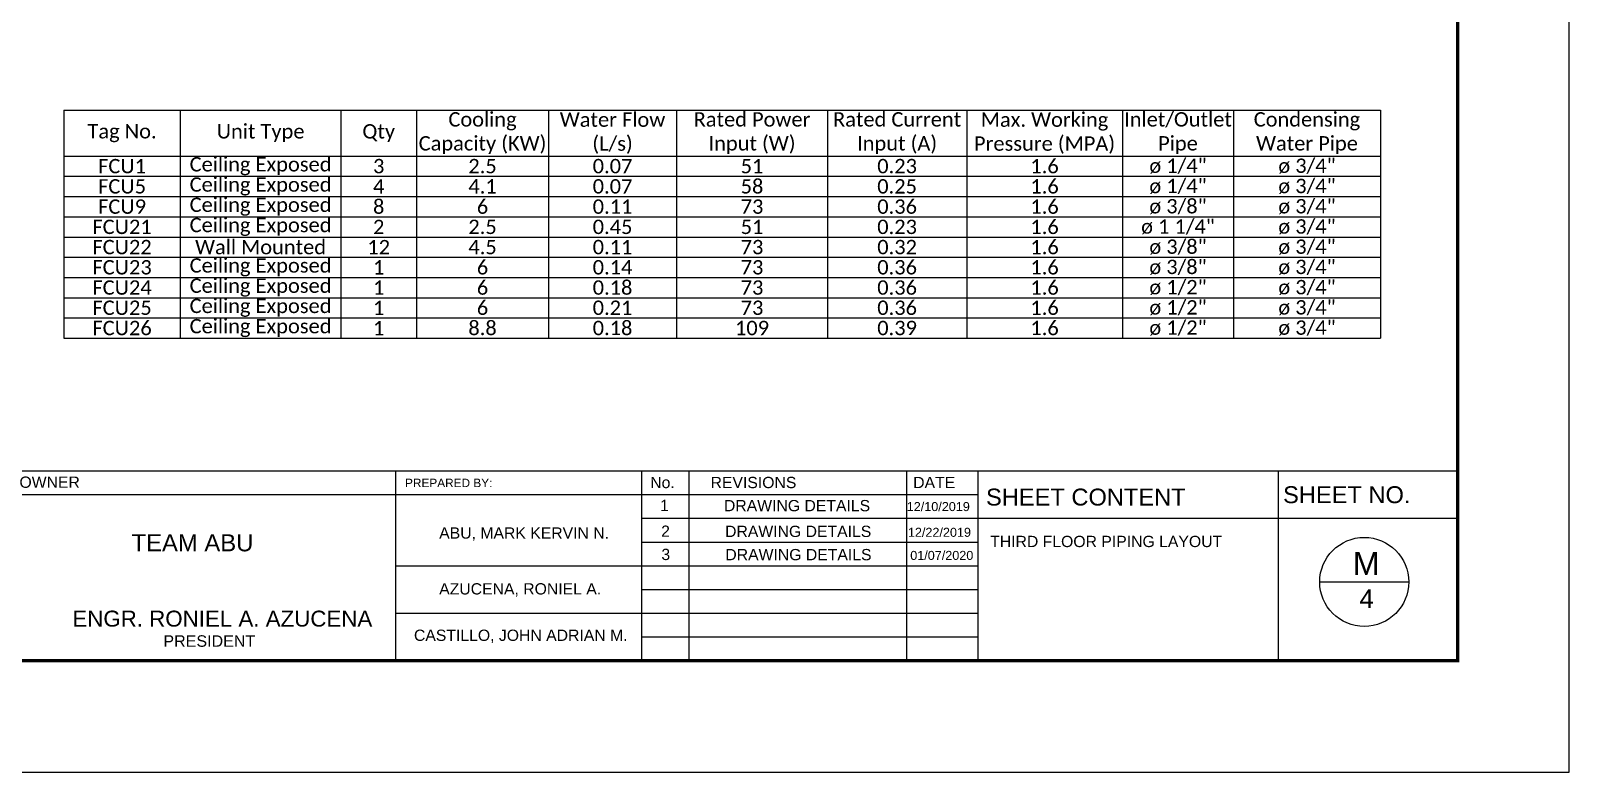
# Model space of a CAD drawing. Header units: millimetres. Extents: x 5 to 430, y 3 to 339.
# Drawn here: x 167.72 to 209.19, y 80.68 to 100.68 of the extents above; entities that cross this region are included whole.
import ezdxf

# ---------------------------------------------------------------- set-up
doc = ezdxf.new("R2010")
doc.units = ezdxf.units.MM
doc.header["$MEASUREMENT"] = 0
doc.layers.add('Legends', color=7, linetype='Continuous')
doc.layers.add('template', color=7, linetype='Continuous')
doc.styles.add('arial', font='arial.ttf')
doc.styles.get("Standard").update_dxf_attribs({"font": 'arial.ttf'})

# ---------------------------------------------------------------- blocks, each defined once
blk = doc.blocks.new('*T30')
at = {"layer": 'Legends', "color": 0, "linetype": 'ByBlock', "lineweight": -2, "transparency": 16777216}
for p, q in [((0, 0), (35.478, 0)), ((0, 0), (0, -6.147)), ((3.132, 0), (3.132, -6.147)), ((7.466, 0), (7.466, -6.147)), ((9.501, 0), (9.501, -6.147)), ((13.06, 0), (13.06, -6.147)), ((16.51, 0), (16.51, -6.147)), ((20.577, 0), (20.577, -6.147)), ((24.331, 0), (24.331, -6.147)), ((28.525, 0), (28.525, -6.147)), ((31.523, 0), (31.523, -6.147)), ((35.478, 0), (35.478, -6.147)), ((0, -1.236), (35.478, -1.236)), ((0, -1.782), (35.478, -1.782)), ((0, -2.328), (35.478, -2.328)), ((0, -2.874), (35.478, -2.874)), ((0, -3.42), (35.478, -3.42)), ((0, -3.964), (35.478, -3.964)), ((0, -4.51), (35.478, -4.51)), ((0, -5.056), (35.478, -5.056)), ((0, -5.601), (35.478, -5.601)), ((0, -6.147), (35.478, -6.147))]:
    blk.add_line(p, q, dxfattribs=at)
at = {"layer": 'Legends', "color": 0, "transparency": 16777216, "char_height": 0.38743, "attachment_point": 5}
for s, insert, width in [('{\\fCalibri|b0|i0|c0;Tag No.', (1.566, -0.618), 3.11046), ('{\\fCalibri|b0|i0|c0;Unit Type', (5.299, -0.618), 4.31123), ('{\\fCalibri|b0|i0|c0;Qty', (8.483, -0.618), 2.01343), ('{\\fCalibri|b0|i0|c0|p34;Cooling Capacity (KW)}', (11.281, -0.618), 3.53703), ('{\\fCalibri|b0|i0|c0;Water Flow (L/s)', (14.785, -0.618), 3.42842), ('{\\fCalibri|b0|i0|c0;Rated Power Input (W)', (18.544, -0.618), 4.04444), ('{\\fCalibri|b0|i0|c0;Rated Current Input (A)', (22.454, -0.618), 3.73177), ('{\\fCalibri|b0|i0|c0;Max. Working Pressure (MPA)', (26.428, -0.618), 4.17294), ('{\\fCalibri|b0|i0|c0;Inlet/Outlet Pipe', (30.024, -0.618), 2.97586), ('{\\fCalibri|b0|i0|c0;Condensing Water Pipe', (33.5, -0.618), 3.93243), ('{\\fCalibri|b0|i0|c0;Ceiling Exposed', (5.299, -1.509), 4.31123), ('{\\fCalibri|b0|i0|c0;FCU1', (1.566, -1.509), 3.11046), ('{\\fCalibri|b0|i0|c0;3', (8.483, -1.509), 2.01343), ('{\\fCalibri|b0|i0|c0;2.5', (11.281, -1.509), 3.53703), ('{\\fCalibri|b0|i0|c0;0.07', (14.785, -1.509), 3.42842), ('{\\fCalibri|b0|i0|c0;51', (18.544, -1.509), 4.04444), ('{\\fCalibri|b0|i0|c0;0.23', (22.454, -1.509), 3.73177), ('{\\fCalibri|b0|i0|c0;1.6', (26.428, -1.509), 4.17294), ('{\\fCalibri|b0|i0|c0;ø 1/4"', (30.024, -1.509), 2.97586), ('{\\fCalibri|b0|i0|c0;ø 3/4"', (33.5, -1.509), 3.93243), ('{\\fCalibri|b0|i0|c0;FCU5', (1.566, -2.055), 3.11046), ('{\\fCalibri|b0|i0|c0;Ceiling Exposed', (5.299, -2.055), 4.31123), ('{\\fCalibri|b0|i0|c0;4', (8.483, -2.055), 2.01343), ('{\\fCalibri|b0|i0|c0;4.1', (11.281, -2.055), 3.53703), ('{\\fCalibri|b0|i0|c0;0.07', (14.785, -2.055), 3.42842), ('{\\fCalibri|b0|i0|c0;58', (18.544, -2.055), 4.04444), ('{\\fCalibri|b0|i0|c0;0.25', (22.454, -2.055), 3.73177), ('{\\fCalibri|b0|i0|c0;1.6', (26.428, -2.055), 4.17294), ('{\\fCalibri|b0|i0|c0;ø 1/4"', (30.024, -2.055), 2.97586), ('{\\fCalibri|b0|i0|c0;ø 3/4"', (33.5, -2.055), 3.93243), ('{\\fCalibri|b0|i0|c0;FCU9', (1.566, -2.601), 3.11046), ('{\\fCalibri|b0|i0|c0;Ceiling Exposed', (5.299, -2.601), 4.31123), ('{\\fCalibri|b0|i0|c0;8', (8.483, -2.601), 2.01343), ('{\\fCalibri|b0|i0|c0;6', (11.281, -2.601), 3.53703), ('{\\fCalibri|b0|i0|c0;0.11', (14.785, -2.601), 3.42842), ('{\\fCalibri|b0|i0|c0;73', (18.544, -2.601), 4.04444), ('{\\fCalibri|b0|i0|c0;0.36', (22.454, -2.601), 3.73177), ('{\\fCalibri|b0|i0|c0;1.6', (26.428, -2.601), 4.17294), ('{\\fCalibri|b0|i0|c0;ø 3/8"', (30.024, -2.601), 2.97586), ('{\\fCalibri|b0|i0|c0;ø 3/4"', (33.5, -2.601), 3.93243), ('{\\fCalibri|b0|i0|c0;Ceiling Exposed', (5.299, -3.147), 4.31123), ('{\\fCalibri|b0|i0|c0;FCU21', (1.566, -3.147), 3.11046), ('{\\fCalibri|b0|i0|c0;2', (8.483, -3.147), 2.01343), ('{\\fCalibri|b0|i0|c0;2.5', (11.281, -3.147), 3.53703), ('{\\fCalibri|b0|i0|c0;0.45', (14.785, -3.147), 3.42842), ('{\\fCalibri|b0|i0|c0;51', (18.544, -3.147), 4.04444), ('{\\fCalibri|b0|i0|c0;0.23', (22.454, -3.147), 3.73177), ('{\\fCalibri|b0|i0|c0;1.6', (26.428, -3.147), 4.17294), ('{\\fCalibri|b0|i0|c0;ø 1 1/4"', (30.024, -3.147), 2.97586), ('{\\fCalibri|b0|i0|c0;ø 3/4"', (33.5, -3.147), 3.93243), ('{\\fCalibri|b0|i0|c0;FCU22', (1.566, -3.692), 3.11046), ('{\\fCalibri|b0|i0|c0;Wall Mounted', (5.299, -3.692), 4.31123), ('{\\fCalibri|b0|i0|c0;12', (8.483, -3.692), 2.01343), ('{\\fCalibri|b0|i0|c0;4.5', (11.281, -3.692), 3.53703), ('{\\fCalibri|b0|i0|c0;0.11', (14.785, -3.692), 3.42842), ('{\\fCalibri|b0|i0|c0;73', (18.544, -3.692), 4.04444), ('{\\fCalibri|b0|i0|c0;0.32', (22.454, -3.692), 3.73177), ('{\\fCalibri|b0|i0|c0;1.6', (26.428, -3.692), 4.17294), ('{\\fCalibri|b0|i0|c0;ø 3/8"', (30.024, -3.692), 2.97586), ('{\\fCalibri|b0|i0|c0;ø 3/4"', (33.5, -3.692), 3.93243), ('{\\fCalibri|b0|i0|c0;FCU23', (1.566, -4.237), 3.11046), ('{\\fCalibri|b0|i0|c0;Ceiling Exposed', (5.299, -4.237), 4.31123), ('{\\fCalibri|b0|i0|c0;1', (8.483, -4.237), 2.01343), ('{\\fCalibri|b0|i0|c0;6', (11.281, -4.237), 3.53703), ('{\\fCalibri|b0|i0|c0;0.14', (14.785, -4.237), 3.42842), ('{\\fCalibri|b0|i0|c0;73', (18.544, -4.237), 4.04444), ('{\\fCalibri|b0|i0|c0;0.36', (22.454, -4.237), 3.73177), ('{\\fCalibri|b0|i0|c0;1.6', (26.428, -4.237), 4.17294), ('{\\fCalibri|b0|i0|c0;ø 3/8"', (30.024, -4.237), 2.97586), ('{\\fCalibri|b0|i0|c0;ø 3/4"', (33.5, -4.237), 3.93243), ('{\\fCalibri|b0|i0|c0;Ceiling Exposed', (5.299, -4.783), 4.31123), ('{\\fCalibri|b0|i0|c0;ø 1/2"', (30.024, -4.783), 2.97586), ('{\\fCalibri|b0|i0|c0;ø 3/4"', (33.5, -4.783), 3.93243), ('{\\fCalibri|b0|i0|c0;FCU24', (1.566, -4.783), 3.11046), ('{\\fCalibri|b0|i0|c0;1', (8.483, -4.783), 2.01343), ('{\\fCalibri|b0|i0|c0;6', (11.281, -4.783), 3.53703), ('{\\fCalibri|b0|i0|c0;0.18', (14.785, -4.783), 3.42842), ('{\\fCalibri|b0|i0|c0;73', (18.544, -4.783), 4.04444), ('{\\fCalibri|b0|i0|c0;0.36', (22.454, -4.783), 3.73177), ('{\\fCalibri|b0|i0|c0;1.6', (26.428, -4.783), 4.17294), ('{\\fCalibri|b0|i0|c0;FCU25', (1.566, -5.328), 3.11046), ('{\\fCalibri|b0|i0|c0;Ceiling Exposed', (5.299, -5.328), 4.31123), ('{\\fCalibri|b0|i0|c0;1', (8.483, -5.328), 2.01343), ('{\\fCalibri|b0|i0|c0;6', (11.281, -5.328), 3.53703), ('{\\fCalibri|b0|i0|c0;0.21', (14.785, -5.328), 3.42842), ('{\\fCalibri|b0|i0|c0;73', (18.544, -5.328), 4.04444), ('{\\fCalibri|b0|i0|c0;0.36', (22.454, -5.328), 3.73177), ('{\\fCalibri|b0|i0|c0;1.6', (26.428, -5.328), 4.17294), ('{\\fCalibri|b0|i0|c0;ø 1/2"', (30.024, -5.328), 2.97586), ('{\\fCalibri|b0|i0|c0;ø 3/4"', (33.5, -5.328), 3.93243), ('{\\fCalibri|b0|i0|c0;FCU26', (1.566, -5.874), 3.11046), ('{\\fCalibri|b0|i0|c0;Ceiling Exposed', (5.299, -5.874), 4.31123), ('{\\fCalibri|b0|i0|c0;1', (8.483, -5.874), 2.01343), ('{\\fCalibri|b0|i0|c0;8.8', (11.281, -5.874), 3.53703), ('{\\fCalibri|b0|i0|c0;0.18', (14.785, -5.874), 3.42842), ('{\\fCalibri|b0|i0|c0;109', (18.544, -5.874), 4.04444), ('{\\fCalibri|b0|i0|c0;0.39', (22.454, -5.874), 3.73177), ('{\\fCalibri|b0|i0|c0;1.6', (26.428, -5.874), 4.17294), ('{\\fCalibri|b0|i0|c0;ø 1/2"', (30.024, -5.874), 2.97586), ('{\\fCalibri|b0|i0|c0;ø 3/4"', (33.5, -5.874), 3.93243)]:
    blk.add_mtext(s, dxfattribs=dict(at, insert=insert, width=width))

msp = doc.modelspace()

# ---------------------------------------------------------------- linework, layer by layer
at = {"layer": 'template'}
for p, q in [((209.188, 80.681), (209.188, 151.076)), ((115.928, 88.809), (206.179, 88.809)), ((177.553, 88.809), (177.553, 83.689)), ((184.183, 88.809), (184.183, 83.689)), ((185.463, 88.809), (185.463, 83.689)), ((191.328, 88.809), (191.328, 83.689)), ((193.248, 88.809), (193.248, 83.689)), ((201.342, 88.809), (201.342, 83.689)), ((131.775, 88.169), (188.346, 88.169)), ((186.587, 88.169), (193.248, 88.169)), ((184.183, 87.529), (194.943, 87.529)), ((191.582, 87.529), (206.179, 87.529)), ((184.183, 86.889), (193.248, 86.889)), ((177.553, 86.249), (188.346, 86.249)), ((186.587, 86.249), (193.248, 86.249)), ((184.183, 85.609), (193.248, 85.609)), ((202.463, 85.813), (204.863, 85.813)), ((177.553, 84.969), (188.346, 84.969)), ((186.587, 84.969), (193.248, 84.969)), ((184.183, 84.329), (193.248, 84.329)), ((109.912, 80.681), (209.188, 80.681))]:
    msp.add_line(p, q, dxfattribs=at)
at = {"layer": 'template', "linetype": 'Continuous', "const_width": 0.0853}
msp.add_lwpolyline([(115.928, 83.689), (206.179, 83.689), (206.179, 148.068), (115.928, 148.068)], close=True, dxfattribs=at)
at = {"layer": 'template'}
msp.add_circle((203.663, 85.813), 1.2, dxfattribs=at)

# ---------------------------------------------------------------- block references
msp.add_blockref('*T30', (168.619, 98.532))

# ---------------------------------------------------------------- texts
at = {"layer": 'template', "style": 'arial'}
for s, height, p in [('OWNER', 0.304, (167.42, 88.35)), ('PREPARED BY: ', 0.22802, (177.812, 88.368)), ('No.', 0.304, (184.42, 88.342)), ('REVISIONS', 0.304, (186.046, 88.342)), ('DATE', 0.304, (191.507, 88.342)), ('SHEET CONTENT', 0.45603, (193.47, 87.873)), ('SHEET NO.', 0.456, (201.476, 87.937)), ('1', 0.304, (184.683, 87.723)), ('DRAWING DETAILS', 0.30402, (186.406, 87.718)), ('12/10/2019', 0.2432, (191.333, 87.723)), ('TEAM ABU', 0.4598, (170.441, 86.638)), ('ABU, MARK KERVIN N.', 0.30402, (178.732, 86.98)), ('2', 0.304, (184.714, 87.029)), ('DRAWING DETAILS', 0.30402, (186.437, 87.024)), ('12/22/2019', 0.2432, (191.364, 87.029)), ('3', 0.304, (184.721, 86.402)), ('DRAWING DETAILS', 0.30402, (186.444, 86.397)), ('01/07/2020', 0.2432, (191.427, 86.406)), ('THIRD FLOOR PIPING LAYOUT', 0.30402, (193.581, 86.752)), ('M', 0.624, (203.353, 86)), ('AZUCENA, RONIEL A.', 0.30402, (178.732, 85.474)), ('4', 0.499, (203.534, 85.113)), ('ENGR. RONIEL A. AZUCENA', 0.43038, (168.845, 84.608)), ('PRESIDENT', 0.3099, (171.298, 84.064)), ('CASTILLO, JOHN ADRIAN M.', 0.30402, (178.052, 84.222))]:
    msp.add_text(s, height=height, dxfattribs=at).set_placement(p)

doc.saveas('drawing.dxf')
